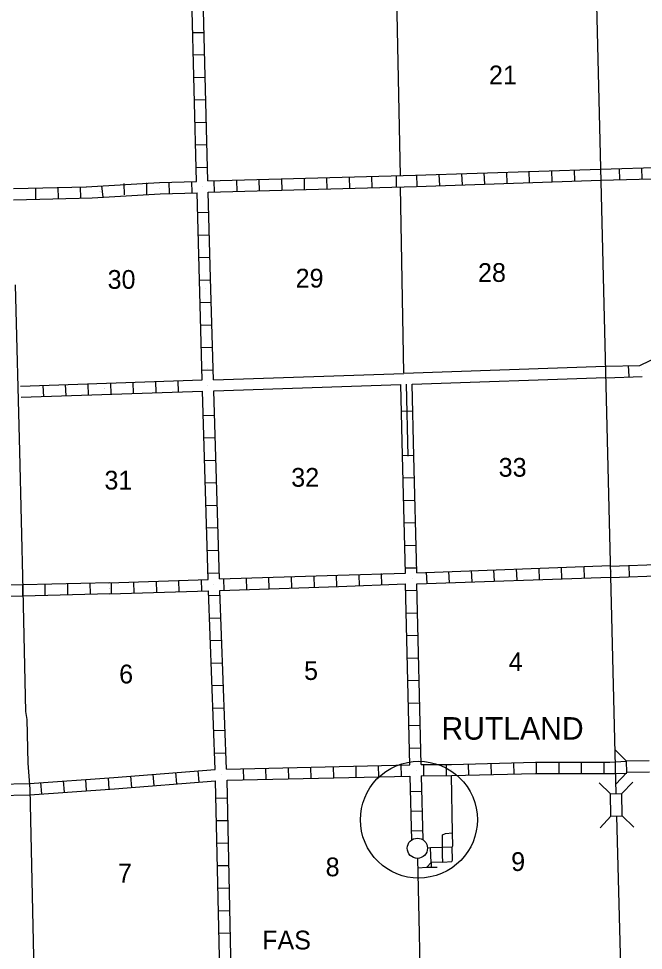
# Model space of a CAD drawing. Extents: x 2532 to 2309218, y 18983 to 16281591.
# Drawn here: x 2163115 to 2179754, y 16020319 to 16045153 of the extents above; entities that cross this region are included whole.
import ezdxf

# ---------------------------------------------------------------- set-up
doc = ezdxf.new("R2010")
doc.units = 0
for name, color, linetype in [('L11', 7, 'Continuous'), ('L13', 7, 'Continuous'), ('L14', 7, 'Continuous'), ('L16', 7, 'Continuous'), ('L18', 7, 'Continuous'), ('L21', 7, 'Continuous'), ('L31', 7, 'Continuous'), ('L4', 7, 'Continuous'), ('L8', 7, 'Continuous'), ('L9', 7, 'Continuous')]:
    doc.layers.add(name, color=color, linetype=linetype)

msp = doc.modelspace()

# ---------------------------------------------------------------- linework, layer by layer
at = {"layer": 'L11'}
for p, q in [((2173375, 16035703), (2178750, 16035894)), ((2168308, 16035527), (2173375, 16035697)), ((2173592, 16035411), (2178758, 16035586)), ((2168317, 16035236), (2173292, 16035402))]:
    msp.add_line(p, q, dxfattribs=at)
at = {"layer": 'L13'}
for p, q in [((2173283, 16040961), (2173183, 16046102)), ((2173375, 16035711), (2173283, 16040661))]:
    msp.add_line(p, q, dxfattribs=at)
at = {"layer": 'L16'}
msp.add_circle((2173735, 16023040), 269, dxfattribs=at)
at = {"layer": 'L18'}
for p, q in [((2179308, 16025360), (2179008, 16025652)), ((2179908, 16025369), (2179308, 16025360)), ((2179316, 16025060), (2179308, 16025360)), ((2179316, 16025060), (2179025, 16024752)), ((2179916, 16025069), (2179316, 16025060)), ((2178883, 16024494), (2178575, 16024785)), ((2179183, 16024502), (2179475, 16024802)), ((2178883, 16024494), (2179183, 16024502)), ((2178892, 16023894), (2178883, 16024494)), ((2179192, 16023902), (2179183, 16024502)), ((2178892, 16023894), (2178600, 16023585)), ((2178892, 16023894), (2179192, 16023902)), ((2179192, 16023902), (2179500, 16023602))]:
    msp.add_line(p, q, dxfattribs=at)
at = {"layer": 'L31'}
msp.add_ellipse((2173775, 16023802), major_axis=(-606, 1434), ratio=0.999967, dxfattribs=at)
at = {"layer": 'L4'}
for p, q in [((2163142, 16033619), (2163225, 16029919)), ((2163409, 16024619), (2163525, 16019327)), ((2174083, 16023052), (2174008, 16023044)), ((2174400, 16023060), (2174083, 16023052)), ((2174658, 16023069), (2174400, 16023060)), ((2173792, 16020769), (2173745, 16022770)), ((2173808, 16019844), (2173792, 16020769))]:
    msp.add_line(p, q, dxfattribs=at)
for points in [[(2178491, 16046261), (2179025, 16024494)], [(2163025, 16038061), (2163142, 16033619)], [(2163225, 16029919), (2163300, 16026685), (2163334, 16026469), (2163359, 16025310), (2163409, 16024619)], [(2179042, 16023894), (2179142, 16019877)]]:
    msp.add_lwpolyline(points, dxfattribs=at)
at = {"layer": 'L8'}
for p, q in [((2167850, 16040811), (2167725, 16045986)), ((2168150, 16040827), (2168025, 16045986)), ((2167758, 16044786), (2168058, 16044786)), ((2167767, 16044186), (2168067, 16044194)), ((2167783, 16043586), (2168083, 16043594)), ((2167800, 16042986), (2168100, 16042994)), ((2167817, 16042386), (2168117, 16042394)), ((2167833, 16041786), (2168133, 16041794)), ((2178616, 16041144), (2188116, 16041427)), ((2167842, 16041186), (2168142, 16041194)), ((2179725, 16040877), (2179716, 16041177)), ((2168150, 16040827), (2173683, 16040977)), ((2171933, 16040627), (2171925, 16040927)), ((2172533, 16040644), (2172525, 16040944)), ((2173183, 16040661), (2173175, 16040961)), ((2173683, 16040977), (2178616, 16041144)), ((2173733, 16040686), (2173717, 16040986)), ((2174333, 16040702), (2174317, 16041002)), ((2174933, 16040719), (2174917, 16041019)), ((2175533, 16040744), (2175517, 16041044)), ((2176125, 16040761), (2176117, 16041061)), ((2176725, 16040786), (2176717, 16041086)), ((2177325, 16040802), (2177316, 16041102)), ((2177925, 16040819), (2177916, 16041119)), ((2178583, 16040994), (2178583, 16040994)), ((2178625, 16040844), (2183775, 16040994)), ((2179125, 16040861), (2179116, 16041161)), ((2162975, 16040627), (2164925, 16040669)), ((2164775, 16040369), (2164767, 16040669)), ((2165367, 16040394), (2165334, 16040694)), ((2165934, 16040461), (2165925, 16040761)), ((2166533, 16040477), (2166525, 16040777)), ((2166867, 16040786), (2167850, 16040811)), ((2167133, 16040494), (2167125, 16040794)), ((2167733, 16040511), (2167725, 16040811)), ((2168008, 16040669), (2168008, 16040669)), ((2168167, 16040527), (2173708, 16040677)), ((2168333, 16040527), (2168325, 16040827)), ((2168933, 16040544), (2168925, 16040844)), ((2169533, 16040561), (2169525, 16040861)), ((2170133, 16040577), (2170125, 16040877)), ((2170733, 16040594), (2170725, 16040894)), ((2171333, 16040611), (2171325, 16040911)), ((2173708, 16040677), (2178625, 16040844)), ((2163575, 16040344), (2163575, 16040644)), ((2164175, 16040361), (2164167, 16040661)), ((2165267, 16040536), (2165267, 16040536)), ((2165284, 16040536), (2165284, 16040536)), ((2166875, 16040636), (2166875, 16040636)), ((2166883, 16040486), (2167867, 16040511)), ((2168000, 16035527), (2167867, 16040511)), ((2168225, 16038236), (2168167, 16040527)), ((2162975, 16040327), (2165075, 16040377)), ((2167875, 16039986), (2168175, 16039994)), ((2167892, 16039386), (2168192, 16039394)), ((2167917, 16038786), (2168208, 16038794)), ((2167933, 16038186), (2168233, 16038194)), ((2168308, 16035527), (2168225, 16038236)), ((2168083, 16037969), (2168083, 16037969)), ((2167950, 16037586), (2168250, 16037594)), ((2167967, 16036986), (2168267, 16036994)), ((2167983, 16036386), (2168283, 16036394)), ((2168000, 16035786), (2168300, 16035794)), ((2168150, 16035827), (2168150, 16035827)), ((2178741, 16035711), (2178741, 16035711)), ((2178750, 16035886), (2179658, 16035911)), ((2179375, 16035611), (2179358, 16035911)), ((2179716, 16035769), (2179716, 16035769)), ((2163167, 16035361), (2168000, 16035527)), ((2166175, 16035161), (2166167, 16035461)), ((2166775, 16035186), (2166767, 16035486)), ((2167375, 16035202), (2167367, 16035502)), ((2178758, 16035577), (2179725, 16035619)), ((2163184, 16035061), (2168008, 16035227)), ((2163784, 16035077), (2163767, 16035377)), ((2164384, 16035102), (2164367, 16035402)), ((2164975, 16035119), (2164967, 16035419)), ((2165400, 16035294), (2165400, 16035294)), ((2165409, 16035302), (2165409, 16035302)), ((2165575, 16035144), (2165567, 16035444)), ((2168167, 16030202), (2168008, 16035227)), ((2168158, 16035386), (2168158, 16035386)), ((2168467, 16030219), (2168317, 16035236)), ((2168033, 16034577), (2168333, 16034586)), ((2168050, 16033977), (2168350, 16033986)), ((2173417, 16030377), (2173339, 16033507)), ((2173717, 16030386), (2173639, 16033494)), ((2168067, 16033377), (2168367, 16033386)), ((2168083, 16032777), (2168383, 16032786)), ((2173350, 16032911), (2173650, 16032919)), ((2173525, 16032927), (2173525, 16032927)), ((2173358, 16032311), (2173658, 16032319)), ((2168108, 16032177), (2168408, 16032186)), ((2168125, 16031577), (2168425, 16031586)), ((2173375, 16031711), (2173675, 16031719)), ((2168142, 16030977), (2168442, 16030986)), ((2173392, 16031111), (2173692, 16031119)), ((2173408, 16030511), (2173708, 16030519)), ((2173717, 16030386), (2178875, 16030577)), ((2176392, 16030186), (2176375, 16030486)), ((2176992, 16030202), (2176975, 16030502)), ((2177583, 16030227), (2177575, 16030519)), ((2178183, 16030244), (2178175, 16030544)), ((2178875, 16030561), (2181525, 16030652)), ((2179383, 16030286), (2179375, 16030586)), ((2168158, 16030377), (2168458, 16030386)), ((2168467, 16030219), (2171617, 16030319)), ((2169192, 16029936), (2169183, 16030236)), ((2169792, 16029961), (2169783, 16030261)), ((2170392, 16029977), (2170383, 16030277)), ((2170992, 16029994), (2170983, 16030294)), ((2171592, 16030019), (2171583, 16030319)), ((2171617, 16030319), (2173417, 16030377)), ((2172192, 16030036), (2172183, 16030336)), ((2172792, 16030061), (2172783, 16030361)), ((2173600, 16030236), (2173600, 16030236)), ((2173717, 16030086), (2178883, 16030269)), ((2173992, 16030102), (2173975, 16030402)), ((2174592, 16030119), (2174575, 16030419)), ((2175192, 16030144), (2175175, 16030444)), ((2175792, 16030161), (2175775, 16030461)), ((2178883, 16030261), (2181541, 16030352)), ((2178908, 16030419), (2178908, 16030419)), ((2163225, 16030069), (2165542, 16030127)), ((2163225, 16029769), (2163225, 16030069)), ((2163825, 16029786), (2163825, 16030086)), ((2164425, 16029802), (2164425, 16030102)), ((2165025, 16029811), (2165017, 16030111)), ((2165517, 16030119), (2168167, 16030202)), ((2165592, 16029819), (2165584, 16030119)), ((2166192, 16029844), (2166184, 16030144)), ((2166792, 16029861), (2166784, 16030161)), ((2167392, 16029877), (2167384, 16030177)), ((2167992, 16029902), (2167983, 16030202)), ((2168317, 16030061), (2168317, 16030061)), ((2168475, 16029911), (2171633, 16030019)), ((2168592, 16029919), (2168583, 16030219)), ((2171625, 16030169), (2171625, 16030169)), ((2171633, 16030019), (2173417, 16030086)), ((2173533, 16025260), (2173417, 16030086)), ((2173833, 16025269), (2173717, 16030086)), ((2163225, 16029919), (2163225, 16029919)), ((2163225, 16029769), (2165542, 16029827)), ((2165525, 16029969), (2165525, 16029969)), ((2165534, 16029819), (2168175, 16029902)), ((2165542, 16029977), (2165542, 16029977)), ((2168350, 16025144), (2168175, 16029902)), ((2168175, 16029777), (2168475, 16029786)), ((2168650, 16025152), (2168475, 16029911)), ((2173417, 16029911), (2173717, 16029919)), ((2173433, 16029311), (2173733, 16029319)), ((2168200, 16029177), (2168500, 16029186)), ((2168225, 16028577), (2168525, 16028586)), ((2173450, 16028711), (2173750, 16028719)), ((2173458, 16028111), (2173758, 16028119)), ((2168242, 16027977), (2168542, 16027986)), ((2173475, 16027510), (2173775, 16027519)), ((2168267, 16027377), (2168567, 16027385)), ((2168292, 16026777), (2168592, 16026785)), ((2173492, 16026910), (2173792, 16026919)), ((2173508, 16026310), (2173808, 16026319)), ((2168317, 16026177), (2168617, 16026185)), ((2168333, 16025577), (2168633, 16025585)), ((2173517, 16025710), (2173817, 16025719)), ((2173833, 16025269), (2174642, 16025277)), ((2173900, 16025269), (2173900, 16024969)), ((2174500, 16025277), (2174500, 16024977)), ((2175092, 16025285), (2175100, 16024985)), ((2175692, 16025302), (2175700, 16025002)), ((2176292, 16025319), (2176300, 16025019)), ((2176900, 16025335), (2176900, 16025035)), ((2177500, 16025335), (2177500, 16025035)), ((2178100, 16025335), (2178100, 16025035)), ((2178700, 16025335), (2178700, 16025035)), ((2178858, 16025335), (2179308, 16025360)), ((2165650, 16024927), (2168350, 16025144)), ((2167292, 16025060), (2167317, 16024760)), ((2167892, 16025102), (2167917, 16024802)), ((2168650, 16025152), (2173533, 16025260)), ((2169092, 16025169), (2169100, 16024869)), ((2169692, 16025177), (2169700, 16024877)), ((2170292, 16025194), (2170300, 16024894)), ((2170892, 16025202), (2170900, 16024902)), ((2171492, 16025219), (2171500, 16024919)), ((2172092, 16025235), (2172100, 16024935)), ((2172692, 16025244), (2172700, 16024944)), ((2173292, 16025260), (2173300, 16024960)), ((2173717, 16025119), (2173717, 16025119)), ((2174642, 16025127), (2174642, 16025127)), ((2179016, 16025185), (2179016, 16025185)), ((2179016, 16025035), (2179316, 16025044)), ((2163400, 16024769), (2165650, 16024927)), ((2163700, 16024794), (2163725, 16024494)), ((2164300, 16024835), (2164325, 16024535)), ((2164900, 16024877), (2164917, 16024577)), ((2165500, 16024919), (2165517, 16024619)), ((2165659, 16024777), (2165659, 16024777)), ((2165667, 16024627), (2168358, 16024835)), ((2166092, 16024960), (2166117, 16024660)), ((2166692, 16025010), (2166717, 16024710)), ((2168475, 16019685), (2168358, 16024835)), ((2168508, 16025002), (2168508, 16025002)), ((2168667, 16024860), (2173533, 16024960)), ((2168775, 16019685), (2168667, 16024860)), ((2173533, 16024960), (2173583, 16023260)), ((2173833, 16024969), (2174642, 16024977)), ((2173833, 16024969), (2173883, 16023269)), ((2174675, 16023452), (2174645, 16024977)), ((2158284, 16024652), (2163409, 16024769)), ((2163409, 16024619), (2163409, 16024619)), ((2163417, 16024469), (2165667, 16024627)), ((2173550, 16024552), (2173850, 16024560)), ((2158292, 16024352), (2163409, 16024469)), ((2168375, 16024377), (2168675, 16024385)), ((2173558, 16024027), (2173858, 16024035)), ((2168383, 16023777), (2168683, 16023785)), ((2173575, 16023502), (2173875, 16023510)), ((2174675, 16023452), (2174675, 16023452)), ((2168400, 16023177), (2168700, 16023185)), ((2174083, 16023052), (2174083, 16023052)), ((2174092, 16022852), (2174083, 16023052)), ((2174400, 16023060), (2174400, 16023060)), ((2174408, 16022860), (2174400, 16023060)), ((2174658, 16023069), (2174658, 16023069)), ((2174092, 16022852), (2174092, 16022852)), ((2174100, 16022660), (2174092, 16022852)), ((2174408, 16022860), (2174408, 16022860)), ((2174417, 16022669), (2174408, 16022860)), ((2168408, 16022577), (2168708, 16022585)), ((2174417, 16022669), (2174100, 16022660)), ((2174100, 16022660), (2174100, 16022660)), ((2174100, 16022660), (2174106, 16022536)), ((2174417, 16022669), (2174417, 16022669)), ((2173783, 16022519), (2173783, 16022519)), ((2168425, 16021977), (2168725, 16021985)), ((2168442, 16021377), (2168742, 16021385)), ((2168450, 16020777), (2168750, 16020785))]:
    msp.add_line(p, q, dxfattribs=at)
for points in [[(2164917, 16040669), (2166867, 16040786)], [(2165075, 16040377), (2166883, 16040486)], [(2179658, 16035911), (2180191, 16036169), (2180491, 16036244), (2180791, 16036169), (2181008, 16036011), (2181066, 16035986)], [(2158109, 16029960), (2160467, 16030036), (2163225, 16030069)], [(2158117, 16029660), (2160467, 16029736), (2163225, 16029769)], [(2174642, 16025277), (2176883, 16025335), (2178858, 16025335)], [(2174642, 16024977), (2176883, 16025035), (2179016, 16025035)], [(2174400, 16023060), (2174400, 16023402), (2174483, 16023435), (2174675, 16023452)], [(2174658, 16023069), (2174683, 16023102), (2174675, 16023452)], [(2174417, 16022669), (2174650, 16022685), (2174667, 16022727), (2174658, 16023069)], [(2173751, 16022516), (2173983, 16022535), (2174100, 16022660)], [(2173983, 16022535), (2174264, 16022538)]]:
    msp.add_lwpolyline(points, dxfattribs=at)
at = {"layer": 'L9'}
for p, q in [((2173339, 16033507), (2173292, 16035402)), ((2173489, 16033491), (2173442, 16035407)), ((2173639, 16033494), (2173592, 16035411)), ((2173609, 16034687), (2173311, 16034680)), ((2173333, 16033511), (2173633, 16033519))]:
    msp.add_line(p, q, dxfattribs=at)

# ---------------------------------------------------------------- texts
at = {"layer": 'L14'}
for s, p in [('21', (2175642, 16043402)), ('30', (2165484, 16037952)), ('29', (2170492, 16037986)), ('28', (2175350, 16038136)), ('33', (2175900, 16032944)), ('31', (2165400, 16032602)), ('32', (2170375, 16032677)), ('4', (2176167, 16027761)), ('5', (2170717, 16027527)), ('6', (2165792, 16027435)), ('8', (2171292, 16022294)), ('9', (2176233, 16022435)), ('7', (2165759, 16022127))]:
    msp.add_text(s, height=500, rotation=0.0002, dxfattribs=at).set_placement(p)
at = {"layer": 'L16'}
msp.add_text('RUTLAND', height=600, rotation=0.0002, dxfattribs=at).set_placement((2174375, 16025935))
at = {"layer": 'L21'}
msp.add_text('FAS', height=499.9, rotation=0.0015, dxfattribs=at).set_placement((2169600, 16020344))

doc.saveas('drawing.dxf')
